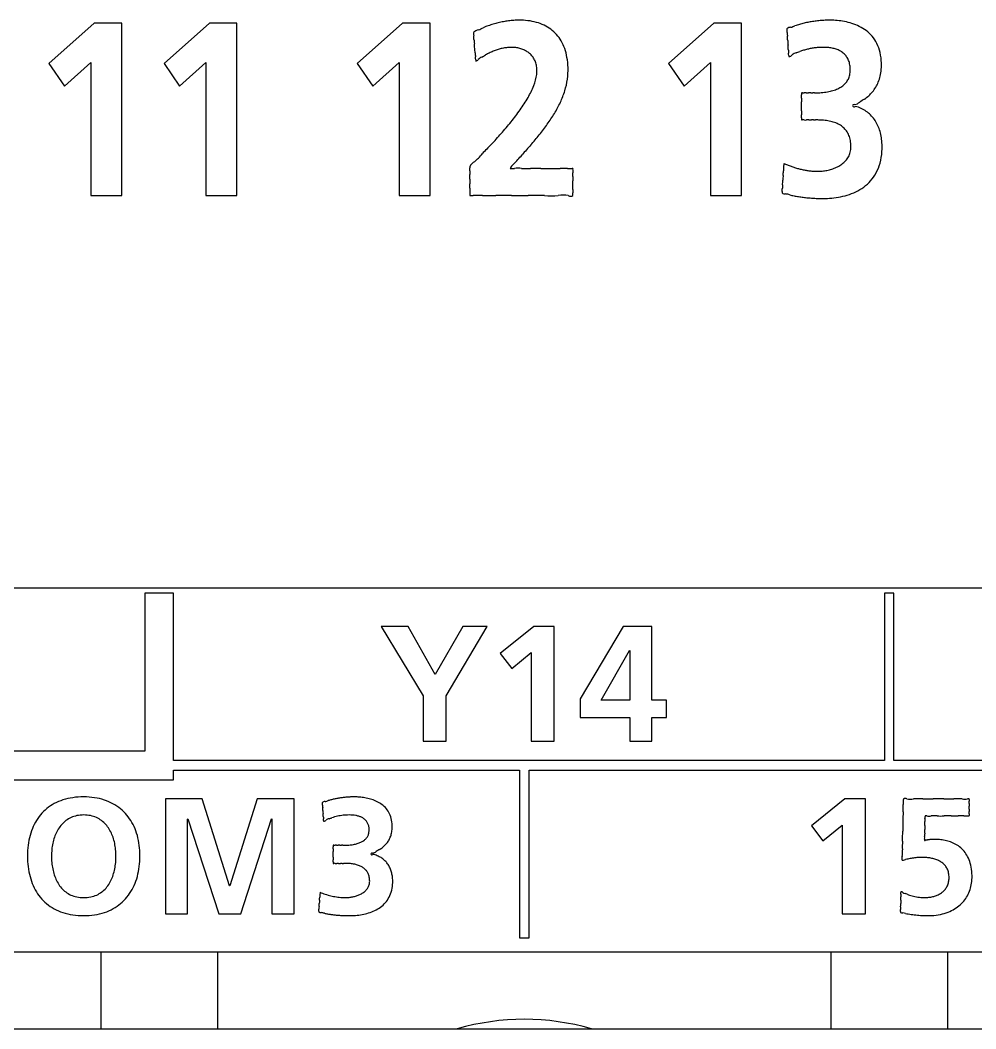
# Model space of a CAD drawing. Header units: millimetres. Extents: x -11 to 5160, y -11 to 2043.
# Drawn here: x 4013.045 to 4014.734, y 1239.033 to 1240.816 of the extents above; entities that cross this region are included whole.
import ezdxf

# ---------------------------------------------------------------- set-up
doc = ezdxf.new("R2010")
doc.units = ezdxf.units.MM

# ---------------------------------------------------------------- blocks, each defined once
blk = doc.blocks.new('FX5U-32MT ES PLC')
at = {"color": 7, "linetype": 'Continuous'}
for p, q in [((114.41009, -19.80041), (113.93673, -20.22312)), ((114.69776, -19.80041), (114.41009, -19.80041)), ((114.69776, -21.60013), (114.69776, -19.80041)), ((115.61243, -19.80041), (115.13924, -20.22312)), ((115.90009, -19.80041), (115.61243, -19.80041)), ((115.90009, -21.60013), (115.90009, -19.80041)), ((117.62988, -19.80041), (117.15669, -20.22312)), ((117.91771, -19.80041), (117.62988, -19.80041)), ((117.91771, -21.60013), (117.91771, -19.80041)), ((120.87998, -19.80041), (120.40662, -20.22312)), ((121.16765, -19.80041), (120.87998, -19.80041)), ((121.16765, -21.60013), (121.16765, -19.80041)), ((114.09917, -20.45774), (114.37288, -20.21038)), ((114.37288, -20.21038), (114.37288, -21.60013)), ((115.30168, -20.45774), (115.57539, -20.21038)), ((115.57539, -20.21038), (115.57539, -21.60013)), ((117.31913, -20.45774), (117.59284, -20.21038)), ((117.59284, -20.21038), (117.59284, -21.60013)), ((120.56889, -20.45774), (120.84277, -20.21038)), ((120.84277, -20.21038), (120.84277, -21.60013)), ((113.93673, -20.22312), (114.09917, -20.45774)), ((115.13924, -20.22312), (115.30168, -20.45774)), ((117.15669, -20.22312), (117.31913, -20.45774)), ((120.40662, -20.22312), (120.56889, -20.45774)), ((121.796025, -20.52733), (121.795, -20.530368)), ((121.795, -20.808162), (121.79609, -20.8112)), ((121.60965, -21.26458), (121.607355, -21.302458)), ((118.3313, -21.563411), (118.3313, -21.590171)), ((114.37288, -21.60013), (114.69776, -21.60013)), ((115.57539, -21.60013), (115.90009, -21.60013)), ((117.59284, -21.60013), (117.91771, -21.60013)), ((118.3313, -21.590171), (118.3313, -21.60013)), ((118.3313, -21.60013), (118.366829, -21.60013)), ((120.84277, -21.60013), (121.16765, -21.60013)), ((142.05, -25.7), (102.55, -25.7)), ((115.23872, -25.74969), (114.939, -25.74969)), ((114.939, -25.74969), (114.939, -27.39954)), ((115.23872, -27.49945), (115.23872, -25.74969)), ((122.75937, -25.74969), (122.65946, -25.74969)), ((122.65946, -25.74969), (122.65946, -27.49945)), ((122.75937, -27.49945), (122.75937, -25.74969)), ((117.68664, -26.09902), (117.40483, -26.09902)), ((117.40483, -26.09902), (117.8427, -26.82352)), ((117.96982, -26.602), (117.68664, -26.09902)), ((118.25852, -26.09902), (117.96982, -26.602)), ((118.08317, -26.82352), (118.51242, -26.09902)), ((118.51242, -26.09902), (118.25852, -26.09902)), ((118.99887, -26.09902), (118.64851, -26.38048)), ((119.21178, -26.09902), (118.99887, -26.09902)), ((119.21178, -27.29757), (119.21178, -26.09902)), ((119.93284, -26.09902), (119.48463, -26.85453)), ((120.23187, -26.09902), (119.93284, -26.09902)), ((120.23187, -26.87003), (120.23187, -26.09902)), ((118.64851, -26.38048), (118.76874, -26.53689)), ((118.76874, -26.53689), (118.97131, -26.37187)), ((118.97131, -26.37187), (118.97131, -27.29757)), ((119.70133, -26.87003), (119.99829, -26.34982)), ((119.99829, -26.34982), (120.00174, -26.34982)), ((120.00174, -26.34982), (120.00174, -26.87003)), ((117.8427, -26.82352), (117.8427, -27.29757)), ((118.08317, -27.29757), (118.08317, -26.82352)), ((119.48463, -26.85453), (119.48463, -27.04849)), ((120.00174, -26.87003), (119.70133, -26.87003)), ((120.38449, -26.87003), (120.23187, -26.87003)), ((120.38449, -27.04849), (120.38449, -26.87003)), ((119.48463, -27.04849), (120.00174, -27.04849)), ((120.00174, -27.04849), (120.00174, -27.29757)), ((120.23187, -27.29757), (120.23187, -27.04849)), ((120.23187, -27.04849), (120.38449, -27.04849)), ((117.8427, -27.29757), (118.08317, -27.29757)), ((118.97131, -27.29757), (119.21178, -27.29757)), ((120.00174, -27.29757), (120.23187, -27.29757)), ((114.939, -27.39954), (107.61886, -27.39954)), ((122.65946, -27.49945), (115.23872, -27.49945)), ((130.17941, -27.49945), (122.75937, -27.49945)), ((115.23872, -27.69927), (115.23872, -27.59936)), ((115.23872, -27.59936), (118.84918, -27.59936)), ((118.84918, -27.59936), (118.84918, -29.34947)), ((118.94909, -29.34947), (118.94909, -27.59936)), ((118.94909, -27.59936), (126.46904, -27.59936)), ((111.42914, -27.69927), (115.23872, -27.69927)), ((115.53724, -27.89908), (115.15277, -27.89908)), ((115.15277, -27.89908), (115.15277, -29.09763)), ((115.82249, -28.80755), (115.53724, -27.89908)), ((116.11085, -27.89908), (115.82594, -28.80755)), ((116.49567, -27.89908), (116.11085, -27.89908)), ((116.49567, -29.09763), (116.49567, -27.89908)), ((122.2476, -27.89908), (121.89723, -28.18055)), ((122.4605, -27.89908), (122.2476, -27.89908)), ((122.4605, -29.09763), (122.4605, -27.89908)), ((115.3829, -28.11199), (115.38634, -28.10854)), ((115.3829, -29.09763), (115.3829, -28.11199)), ((115.38634, -28.10854), (115.70915, -29.09763)), ((115.93928, -29.09763), (116.26209, -28.10854)), ((116.26209, -28.10854), (116.26553, -28.10854)), ((116.26553, -28.10854), (116.26553, -29.09763)), ((123.529989, -28.07754), (123.54536, -28.07754)), ((123.54536, -28.07754), (123.54536, -28.071602)), ((121.89723, -28.18055), (122.01746, -28.33695)), ((122.01746, -28.33695), (122.22004, -28.17193)), ((122.22004, -28.17193), (122.22004, -29.09763)), ((116.905359, -28.38346), (116.9046, -28.38548)), ((116.9046, -28.57023), (116.905407, -28.57225)), ((115.82594, -28.80755), (115.82249, -28.80755)), ((116.76714, -28.87439), (116.76544, -28.8996)), ((115.15277, -29.09763), (115.3829, -29.09763)), ((115.70915, -29.09763), (115.93928, -29.09763)), ((116.26553, -29.09763), (116.49567, -29.09763)), ((122.22004, -29.09763), (122.4605, -29.09763)), ((118.84918, -29.34947), (118.94909, -29.34947)), ((147.9, -29.5), (37.65, -29.5)), ((114.48, -29.49999), (114.48, -30.29998)), ((115.69999, -30.29998), (115.69999, -29.49999)), ((122.1, -29.49999), (122.1, -30.29998)), ((123.31999, -30.29998), (123.31999, -29.49999)), ((38.05, -30.3), (147.5, -30.3))]:
    blk.add_line(p, q, dxfattribs=at)
for centre, radius, start, end in [((118.848596, -20.719768), 0.949651, 103.419915, 106.735133), ((118.86136, -20.768377), 0.999895, 100.344877, 103.484861), ((118.853885, -20.728704), 0.959525, 97.07142, 100.331229), ((118.851459, -20.70884), 0.939513, 93.759948, 97.073685), ((118.848682, -20.663326), 0.893915, 90.309542, 93.773632), ((118.849637, -20.522955), 0.753554, 83.335447, 90.439881), ((118.867865, -20.36711), 0.596646, 74.60752, 83.33711), ((118.896227, -20.263857), 0.489569, 64.593005, 74.600292), ((122.060406, -20.809781), 1.037278, 100.521144, 103.3327), ((122.091878, -20.968807), 1.199379, 98.137596, 100.612167), ((122.089313, -20.953658), 1.184019, 95.569061, 98.11845), ((122.094608, -21.009475), 1.240086, 93.088134, 95.562292), ((122.092158, -20.945274), 1.175847, 90.486465, 93.137478), ((122.091154, -20.663789), 0.894365, 86.348316, 90.57524), ((122.097893, -20.531357), 0.761774, 80.543985, 86.219716), ((122.109729, -20.467496), 0.696838, 74.060484, 80.641318), ((122.142226, -20.354925), 0.57967, 65.940208, 74.093383), ((118.40122, -19.911459), 0.032398, 151.107215, 171.131579), ((118.432356, -19.950286), 0.080676, 97.724576, 137.521503), ((118.247269, -19.4209), 0.482036, 291.190694, 297.733551), ((118.699964, -20.3567), 0.558012, 108.503365, 114.158562), ((118.948833, -21.034328), 1.279762, 106.977542, 109.441429), ((118.92416, -20.204047), 0.423559, 53.430256, 64.534828), ((118.938575, -20.183436), 0.398418, 41.65461, 53.329172), ((121.682035, -19.863097), 0.040133, 175.284986, 192.091538), ((121.676739, -19.888674), 0.045144, 84.890713, 140.234391), ((121.377937, -19.902375), 0.266649, 0.728125, 6.648399), ((122.866733, -19.839624), 1.22361, 182.780748, 184.595776), ((121.621945, -19.609516), 0.241466, 284.097513, 295.519988), ((121.880289, -20.244802), 0.444992, 103.974743, 110.290528), ((122.231537, -21.485767), 1.73454, 103.683927, 105.334687), ((122.184248, -20.261436), 0.477172, 55.911258, 65.970992), ((122.224528, -20.201489), 0.404949, 43.80182, 55.877328), ((118.449585, -19.912301), 0.080587, 175.846214, 193.897951), ((117.990187, -19.983098), 0.384626, 2.058314, 7.685852), ((120.022888, -19.851658), 1.652515, 184.08176, 185.662405), ((118.926424, -20.19312), 0.413934, 30.028282, 41.538385), ((118.875146, -20.221996), 0.47278, 19.27005, 29.948135), ((116.893561, -20.266826), 4.76488, 3.415362, 3.961162), ((132.004066, -19.339288), 10.374076, 183.557284, 183.81924), ((122.243704, -20.181765), 0.377458, 30.135568, 43.655707), ((122.220411, -20.193634), 0.403564, 16.16492, 29.932619), ((108.06877, -20.917964), 10.34916, 4.73711, 5.007056), ((113.316809, -20.518818), 5.086209, 4.605784, 5.138381), ((119.423835, -20.042631), 1.039453, 183.737999, 186.006166), ((118.791117, -20.653417), 0.599166, 115.37895, 119.642966), ((118.870611, -20.808762), 0.773607, 112.462068, 115.767073), ((118.806875, -20.657584), 0.609549, 108.1679, 112.355001), ((118.790258, -20.605894), 0.555254, 103.618342, 108.201741), ((118.775355, -20.54465), 0.492223, 98.45029, 103.610919), ((118.769181, -20.503788), 0.450898, 92.795636, 98.437296), ((118.766235, -20.426716), 0.373775, 86.201216, 92.920839), ((118.768805, -20.375737), 0.322739, 78.414781, 86.05684), ((118.773192, -20.355567), 0.302098, 70.375129, 78.461584), ((118.783377, -20.327151), 0.271912, 61.510019, 70.385567), ((118.79683, -20.302386), 0.243729, 51.705406, 61.512665), ((118.809908, -20.285645), 0.222486, 40.929724, 51.677066), ((118.767905, -20.258954), 0.58621, 9.850241, 19.220792), ((116.41221, -20.390612), 5.25319, 3.44351, 3.933014), ((123.010419, -20.006678), 1.356229, 182.891044, 184.48548), ((121.370324, -20.144342), 0.289748, 1.11573, 6.260794), ((121.769432, -20.235555), 0.128067, 104.760969, 123.684159), ((121.166635, -18.584534), 1.630144, 290.472956, 291.943098), ((121.964388, -20.605743), 0.542965, 105.931928, 110.324555), ((122.054619, -20.897092), 0.847917, 103.587603, 106.390868), ((122.022136, -20.769749), 0.71651, 100.141984, 103.45505), ((122.025956, -20.788338), 0.735481, 96.950088, 100.179966), ((122.025194, -20.784494), 0.731573, 93.670778, 96.92726), ((122.023954, -20.757301), 0.704357, 90.311986, 93.711731), ((122.02424, -20.596885), 0.543946, 85.487921, 90.434051), ((122.034157, -20.46676), 0.413444, 79.034622, 85.439415), ((122.05055, -20.38382), 0.3289, 71.337248, 79.089942), ((122.072967, -20.317654), 0.25904, 61.873961, 71.351679), ((122.094751, -20.276706), 0.212658, 50.606216, 61.849215), ((122.108877, -20.258928), 0.189955, 37.906938, 50.495837), ((122.11774, -20.221468), 0.509928, 3.529589, 15.957043), ((118.164638, -20.185848), 0.228067, 1.05563, 8.688535), ((118.43001, -20.185951), 0.037591, 173.423914, 196.320251), ((118.38744, -20.15893), 0.038141, 279.803017, 327.95152), ((118.526819, -20.303111), 0.163773, 115.408766, 130.817808), ((117.08962, -17.790507), 2.731331, 300.030607, 300.961199), ((118.816875, -20.279283), 0.213054, 29.426439, 40.86431), ((118.810899, -20.282223), 0.219704, 17.725043, 29.328728), ((118.786175, -20.289767), 0.245552, 6.459461, 17.645338), ((118.615039, -20.28627), 0.741495, 1.71018, 9.909083), ((121.698896, -20.141049), 0.03895, 176.542691, 190.833833), ((121.662075, -20.104683), 0.04371, 268.11881, 326.215778), ((122.106809, -20.259797), 0.192122, 24.765943, 37.73235), ((122.078224, -20.272317), 0.223322, 12.450971, 24.610373), ((122.030242, -20.231018), 0.597863, 355.039835, 3.926821), ((118.720359, -20.295828), 0.311634, 352.749411, 6.205425), ((118.6277, -20.290118), 0.728967, 352.502614, 2.042226), ((122.012989, -20.28645), 0.290071, 1.805386, 12.398748), ((122.042156, -20.288883), 0.261016, 351.193386, 2.540915), ((122.119784, -20.239954), 0.507885, 347.152705, 355.17077), ((118.539472, -20.269287), 0.494437, 338.264048, 352.343866), ((118.614403, -20.282711), 0.743138, 342.429202, 352.070201), ((122.100662, -20.291143), 0.204639, 310.943234, 323.66527), ((122.112273, -20.300407), 0.189797, 323.841307, 337.373476), ((122.10287, -20.297036), 0.199773, 337.51862, 350.838429), ((122.236641, -20.27095), 0.386722, 329.148054, 338.154156), ((122.204779, -20.258736), 0.420841, 338.224862, 347.07274), ((118.142833, -20.117543), 0.91909, 330.014589, 338.633885), ((118.40102, -20.216447), 0.966571, 334.914105, 342.50293), ((121.86931, -20.539848), 0.074912, 172.729554, 187.270446), ((121.800519, -20.536366), 0.010092, 63.560697, 116.439303), ((121.81317, -20.47399), 0.05396, 261.304315, 278.695685), ((121.831973, -20.763429), 0.236339, 87.418541, 92.581459), ((121.854571, -19.577804), 0.949601, 269.278751, 270.721249), ((121.878609, -24.112639), 3.58533, 89.806885, 90.193115), ((121.90173, -8.947407), 11.579928, 269.945389, 270.054611), ((121.92158, -35.412827), 14.8855, 89.96608, 90.03392), ((121.935802, -16.329603), 4.19773, 269.926163, 270.073837), ((121.940816, -19.450325), 1.077005, 270.021017, 271.398686), ((121.949487, -19.811971), 0.715255, 271.411432, 276.79417), ((121.968, -19.961194), 0.56489, 276.720196, 282.980528), ((121.999653, -20.097626), 0.424835, 282.953795, 290.572147), ((122.036476, -20.195176), 0.320567, 290.536936, 299.788285), ((122.072678, -20.258416), 0.247697, 299.787998, 310.871892), ((122.200294, -20.235586), 0.437118, 312.46513, 319.961975), ((122.247257, -20.277143), 0.374433, 320.207736, 329.128631), ((117.578285, -19.797092), 1.568236, 324.644697, 330.182303), ((118.126786, -20.087971), 1.269408, 328.956753, 334.910107), ((123.533703, -20.602541), 1.738827, 179.316581, 180.683419), ((112.189932, -20.646273), 9.605095, 359.862849, 0.137151), ((121.401634, -20.565565), 0.393701, 357.636457, 2.363543), ((122.325775, -20.538417), 0.115013, 282.243102, 311.611322), ((124.147785, -23.339056), 3.227467, 121.720616, 122.742726), ((122.24457, -20.29028), 0.366903, 304.210279, 313.131074), ((116.910855, -19.329871), 2.382939, 320.945219, 324.768499), ((117.752352, -19.864264), 1.705578, 324.453766, 329.00456), ((123.36202, -20.735989), 1.567157, 179.241714, 180.758286), ((113.710668, -20.692257), 8.084364, 359.83705, 0.16295), ((122.345732, -20.673149), 0.02277, 78.773208, 148.9236), ((122.344563, -20.650491), 0.024309, 221.04848, 297.353655), ((122.357781, -20.769337), 0.097277, 52.754125, 91.206699), ((121.823081, -21.839799), 1.292286, 59.95813, 62.65663), ((122.325707, -20.943078), 0.264761, 44.077672, 56.964913), ((115.638859, -18.29221), 4.024494, 318.612924, 320.883267), ((121.862171, -20.798682), 0.067837, 171.966494, 188.033506), ((121.439265, -20.772965), 0.356105, 357.386757, 2.613243), ((121.800865, -20.80167), 0.010659, 243.387815, 296.612185), ((121.814308, -20.867456), 0.05692, 81.239678, 98.760322), ((121.834289, -20.562191), 0.249265, 267.399092, 272.600908), ((121.858302, -21.812674), 1.001554, 89.273332, 90.726668), ((121.883846, -17.02811), 3.783112, 269.805518, 270.194482), ((121.908415, -33.097176), 12.285982, 89.945304, 90.054696), ((121.929508, -4.581464), 16.229739, 269.966941, 270.033059), ((121.944621, -25.456056), 4.644859, 89.929092, 90.070908), ((121.95008, -21.929509), 1.118309, 88.710982, 89.985194), ((121.959581, -21.511759), 0.700451, 83.438087, 88.719253), ((121.980247, -21.338698), 0.526163, 76.960803, 83.520097), ((122.012624, -21.199763), 0.383505, 68.611582, 76.990072), ((122.047025, -21.112124), 0.289356, 58.21128, 68.625532), ((122.258371, -21.014991), 0.363192, 35.436634, 44.838232), ((122.247774, -21.020473), 0.375008, 25.87558, 35.180295), ((116.321335, -18.923797), 3.094973, 316.210482, 319.032067), ((117.100326, -19.396927), 2.507788, 321.276414, 324.426688), ((122.075627, -21.065453), 0.234619, 45.825581, 58.144524), ((122.087786, -21.051916), 0.216438, 32.299442, 45.636803), ((122.075589, -21.058844), 0.23045, 18.953119, 32.135143), ((122.186132, -21.050829), 0.443718, 17.78888, 25.928614), ((122.119246, -21.072258), 0.513953, 10.460971, 17.785617), ((116.758622, -19.134067), 2.938824, 318.74357, 321.445656), ((122.0063, -21.080903), 0.303153, 7.573983, 18.642847), ((121.995579, -21.087021), 0.31462, 356.693393, 8.42117), ((122.028741, -21.088946), 0.605984, 3.969342, 10.458843), ((121.941598, -21.095438), 0.693367, 356.3055, 4.006078), ((118.072164, -20.866151), 0.489963, 308.994137, 322.42765), ((120.470804, -22.992967), 2.717186, 134.818621, 137.718407), ((155.685987, -53.854186), 49.222823, 138.241271, 138.400992), ((122.105933, -21.096382), 0.203733, 327.231753, 341.887171), ((122.086324, -21.092007), 0.223739, 342.383529, 356.627753), ((122.027744, -21.105055), 0.606794, 344.960294, 356.687574), ((118.419945, -21.333706), 0.09531, 114.467879, 158.445472), ((117.806096, -20.283166), 1.39307, 314.725591, 320.220489), ((122.078792, -20.199796), 1.163554, 246.221798, 248.19675), ((122.049064, -21.046073), 0.280054, 303.775707, 314.371021), ((122.083671, -21.081623), 0.230441, 314.401393, 327.141953), ((122.152183, -21.137097), 0.478305, 331.675847, 344.799009), ((118.420244, -21.305371), 0.089194, 175.704331, 184.295669), ((120.898113, -21.361654), 2.566893, 179.547081, 180.452919), ((117.768384, -21.326708), 0.563107, 358.508641, 1.491359), ((118.828767, -21.339569), 0.078965, 122.433935, 162.824223), ((118.774911, -21.230402), 0.08852, 255.885379, 284.114621), ((118.833694, -21.799715), 0.484894, 85.600429, 94.399571), ((118.918573, -19.200143), 2.116645, 268.709194, 271.290806), ((119.019294, -29.917613), 8.601527, 89.646691, 90.353309), ((119.125608, 20.779088), 42.095372, 269.92749, 270.07251), ((119.227261, 26.798386), 48.114661, 269.942388, 270.057612), ((119.314004, -29.396689), 8.08053, 89.72799, 90.27201), ((119.375583, -19.774654), 1.54177, 269.137145, 270.862855), ((119.40115, -21.332247), 0.016168, 65.361451, 98.352875), ((119.515171, -21.348088), 0.108312, 172.085948, 187.914052), ((118.926598, -21.382815), 0.4817, 357.642543, 2.357457), ((119.390285, -21.325363), 0.019261, 336.071663, 23.928337), ((55.268002, -17.346633), 66.457165, 356.51177, 356.552899), ((357.407839, -35.611164), 236.234221, 176.527469, 176.537199), ((122.062969, -20.240674), 1.119724, 248.171568, 250.231242), ((122.030805, -20.329828), 1.024945, 250.237645, 252.49493), ((122.01014, -20.395436), 0.95616, 252.493371, 254.920535), ((121.993655, -20.456615), 0.892799, 254.920609, 257.528896), ((121.982921, -20.504917), 0.843319, 257.532274, 260.305053), ((121.973991, -20.557938), 0.789551, 260.29586, 263.273269), ((121.973356, -20.558506), 0.788912, 263.314251, 266.314839), ((121.966335, -20.693238), 0.654011, 266.170039, 269.822613), ((121.96572, -20.872851), 0.474396, 269.829732, 275.378257), ((121.965777, -20.891157), 0.456168, 275.586572, 281.858077), ((121.963386, -20.874184), 0.473272, 281.719201, 288.02826), ((121.980642, -20.926375), 0.418302, 287.993066, 295.239307), ((122.010605, -20.989065), 0.348821, 295.178271, 303.820787), ((122.188528, -21.155141), 0.437753, 318.29826, 331.497788), ((158.975609, -21.453663), 40.644316, 179.965401, 180.034599), ((107.809382, -21.405532), 10.521944, 359.87156, 0.12844), ((-31.823332, -21.501369), 150.154634, 359.991162, 0.008838), ((121.432516, -21.425144), 2.024751, 179.362875, 180.637125), ((101.944598, -21.470673), 17.463308, 359.92449, 0.07551), ((116.966612, -21.183907), 4.639479, 356.234412, 356.830257), ((139.531004, -22.501801), 17.963393, 176.451931, 176.612738), ((122.174688, -21.141185), 0.457371, 306.010109, 318.146219), ((651.59692, -21.543971), 533.26562, 179.997911, 180.002089), ((120.194284, -21.55373), 0.786586, 178.731464, 181.268536), ((115.660134, -21.515002), 3.747817, 359.674149, 0.325851), ((119.248484, -21.582457), 0.159807, 355.940668, 4.059332), ((121.627649, -21.567366), 0.036811, 166.781896, 186.282773), ((121.619782, -21.542106), 0.041022, 225.557476, 280.807771), ((121.348974, -21.52957), 0.244609, 353.101798, 359.962871), ((122.719451, -21.577313), 1.126873, 175.484859, 177.579809), ((121.595726, -21.799324), 0.219235, 69.956934, 81.673592), ((122.085312, -20.983358), 0.639401, 286.977656, 295.574717), ((122.133312, -21.083381), 0.528456, 295.561851, 305.954299), ((118.414558, -866.001584), 844.401455, 89.996761, 90.003239), ((118.531638, 222.45481), 244.05495, 269.983719, 270.016281), ((118.683615, -90.32039), 68.720309, 89.93111, 90.06889), ((118.853798, -2.998873), 18.601463, 269.730308, 270.269692), ((119.025498, -26.415034), 4.815639, 88.998824, 91.001176), ((119.182026, -20.427201), 1.17516, 266.468594, 273.531406), ((119.306692, -21.853455), 0.258664, 78.33898, 101.66102), ((119.382807, -21.565073), 0.042391, 235.790574, 304.209426), ((119.380301, -21.591652), 0.02767, 342.157306, 355.611013), ((121.788148, -21.150896), 0.457752, 255.154262, 260.973641), ((122.239716, -18.751693), 2.898925, 259.59854, 260.542642), ((121.980373, -20.257375), 1.37112, 260.894227, 262.926232), ((122.026659, -19.908392), 1.723149, 262.827897, 264.458445), ((122.019856, -19.973764), 1.657426, 264.4743, 266.168182), ((122.02179, -19.944645), 1.686609, 266.16873, 267.81661), ((122.014061, -20.18005), 1.451081, 267.76744, 269.645528), ((122.01292, -20.563002), 1.06813, 269.579678, 273.917643), ((122.023807, -20.739491), 0.891311, 273.994507, 280.031378), ((122.044635, -20.851391), 0.777493, 279.956419, 287.004964), ((114.280278, -28.528087), 0.648457, 98.370267, 107.694347), ((114.294064, -28.599993), 0.721611, 89.492932, 98.622123), ((114.30613, -28.578185), 0.699798, 81.164724, 90.465029), ((114.318445, -28.515015), 0.63549, 71.935151, 81.387091), ((117.255619, -29.400526), 1.537558, 102.45983, 103.830447), ((117.097927, -28.711586), 0.830838, 99.503417, 102.091876), ((117.124494, -28.860306), 0.981905, 97.367161, 99.599508), ((117.122144, -28.84485), 0.966275, 95.036815, 97.346513), ((117.126314, -28.893176), 1.014781, 92.794713, 95.031818), ((117.124471, -28.839965), 0.961544, 90.440063, 92.839588), ((117.12372, -28.609575), 0.731155, 86.696738, 90.519887), ((117.128758, -28.500639), 0.622112, 81.448631, 86.581893), ((117.138199, -28.444044), 0.564742, 75.562607, 81.542002), ((117.164388, -28.343642), 0.460981, 68.102727, 75.603602), ((122.885128, -27.910055), 0.028648, 157.47433, 180.402189), ((122.876191, -27.930926), 0.036349, 61.175233, 118.824767), ((122.929005, -27.691761), 0.210301, 260.339817, 279.660183), ((123.011942, -28.834473), 0.936606, 87.083984, 92.916016), ((123.114187, -24.356019), 3.543482, 269.117146, 270.882854), ((123.224929, -34.713741), 6.814892, 89.527975, 90.472025), ((123.333353, -24.847188), 3.05234, 269.018575, 270.981425), ((123.428647, -28.663715), 0.765843, 86.780335, 93.219665), ((123.499998, -27.742974), 0.158657, 259.711033, 280.288967), ((123.536732, -27.914488), 0.017547, 60.545732, 118.5836), ((123.527474, -27.902979), 0.018279, 348.099272, 11.900728), ((114.222303, -28.377718), 0.486535, 129.280403, 140.20509), ((114.227493, -28.385251), 0.495653, 118.291217, 129.193524), ((114.248684, -28.42571), 0.541322, 107.802048, 118.236611), ((114.346279, -28.426509), 0.542718, 61.433053, 71.831426), ((114.364077, -28.392888), 0.504679, 50.63598, 61.382419), ((114.367084, -28.38819), 0.49914, 39.850026, 50.560794), ((116.819486, -27.940677), 0.028293, 176.164906, 192.041063), ((116.815404, -27.959648), 0.031912, 81.874094, 139.173852), ((116.605109, -27.96917), 0.188068, 1.307045, 6.898924), ((117.654777, -27.916016), 0.863033, 183.245793, 184.960176), ((113.445536, -28.246061), 3.359165, 3.845094, 4.360875), ((116.785953, -27.766492), 0.165095, 281.870769, 294.106305), ((116.958981, -28.229797), 0.329961, 102.410563, 108.664756), ((117.199948, -28.256051), 0.366448, 58.680915, 68.153951), ((117.23748, -28.194426), 0.294293, 46.88773, 58.686744), ((117.263509, -28.165878), 0.255665, 32.931762, 46.773665), ((119.273559, -27.92999), 3.582132, 358.31001, 359.543952), ((123.555967, -27.947488), 0.700477, 176.953112, 180.90085), ((123.663793, -27.915321), 0.118743, 175.85979, 184.14021), ((125.782661, -27.961822), 2.237345, 179.642066, 180.357934), ((155.539276, -28.01873), 31.993919, 179.975328, 180.024672), ((123.000992, -27.93587), 0.5445, 358.739766, 1.260234), ((114.891864, -27.990376), 8.653508, 359.903482, 0.096518), ((114.244477, -28.395384), 0.514879, 140.273964, 150.711029), ((114.283615, -28.351614), 0.282459, 114.161855, 126.633699), ((114.289142, -28.365835), 0.297698, 101.519404, 114.012169), ((114.299101, -28.417962), 0.350764, 89.77966, 101.413016), ((114.301756, -28.417543), 0.350346, 78.580281, 90.213565), ((114.311669, -28.365556), 0.297425, 65.973712, 78.469303), ((114.317026, -28.351744), 0.282631, 53.364047, 65.825528), ((114.345554, -28.405467), 0.526741, 29.538831, 39.792129), ((124.066523, -27.515182), 7.286946, 183.978758, 184.227211), ((113.134806, -28.330177), 3.675113, 3.869913, 4.336056), ((117.748192, -28.026836), 0.948267, 183.343377, 184.862592), ((116.60205, -28.130343), 0.202613, 1.652161, 6.553808), ((116.881341, -28.196454), 0.092156, 102.524592, 121.665537), ((116.555677, -27.187764), 0.968245, 288.403363, 290.211534), ((117.023991, -28.495015), 0.420483, 104.39665, 108.554234), ((117.097104, -28.757083), 0.692522, 102.341412, 104.864743), ((117.071408, -28.645963), 0.57848, 99.183047, 102.207512), ((117.075123, -28.666416), 0.599264, 96.294065, 99.221606), ((117.074658, -28.664197), 0.597007, 93.321606, 96.273072), ((117.073845, -28.643827), 0.576624, 90.283894, 93.358299), ((117.07406, -28.513805), 0.446606, 85.934083, 90.394053), ((117.081528, -28.405554), 0.338098, 80.108017, 85.895704), ((117.094321, -28.333756), 0.26517, 73.093419, 80.16605), ((117.11244, -28.274522), 0.203226, 64.319812, 73.124588), ((117.131446, -28.235044), 0.159412, 53.559737, 64.327183), ((117.14654, -28.214306), 0.133763, 40.917366, 53.484853), ((117.263125, -28.164889), 0.255451, 17.961838, 32.698817), ((117.211966, -28.179828), 0.308727, 3.96768, 17.671223), ((143.938461, -28.47851), 21.088979, 178.796676, 179.057286), ((124.485546, -28.149259), 1.403419, 178.19007, 179.495761), ((122.788747, -28.088456), 0.294541, 356.79313, 0.892701), ((123.100537, -28.081951), 0.017391, 165.308471, 186.327843), ((123.093473, -28.094341), 0.019429, 59.851992, 120.148008), ((123.125424, -27.955199), 0.124337, 259.718255, 280.281745), ((123.178617, -28.646191), 0.569495, 86.879522, 93.120478), ((123.2458, -25.738003), 2.339816, 269.113964, 270.886036), ((123.319719, -37.12723), 9.049769, 89.761083, 90.238917), ((123.393119, 5.381404), 33.458963, 269.938928, 270.061072), ((123.458748, -146.964256), 118.88672, 89.985559, 90.014441), ((123.509351, 383.395186), 411.472727, 269.997126, 270.002874), ((9.864249, -28.044082), 113.681112, 359.994166, 0.005834), ((517.001362, -28.06363), 393.456002, 179.998839, 180.001161), ((114.300858, -28.426506), 0.579279, 150.754458, 160.35336), ((114.383675, -28.428495), 0.409596, 148.53542, 157.279715), ((114.327224, -28.393923), 0.343399, 138.355432, 148.539046), ((114.294175, -28.364851), 0.299384, 126.743808, 138.310246), ((114.306339, -28.365156), 0.29977, 41.701973, 53.254632), ((114.273225, -28.394304), 0.343885, 31.485837, 41.657528), ((114.216868, -28.428853), 0.409988, 22.751589, 31.489697), ((114.294277, -28.434085), 0.585461, 19.988251, 29.501457), ((116.831815, -28.125783), 0.027267, 177.304607, 190.901362), ((116.807811, -28.1003), 0.030765, 264.831916, 324.838363), ((117.151843, -28.209196), 0.126409, 27.20488, 40.741402), ((117.14035, -28.214538), 0.139074, 13.834828, 26.997505), ((117.105348, -28.222846), 0.175047, 2.018898, 13.735626), ((117.123308, -28.224382), 0.157168, 350.239173, 2.809329), ((117.212424, -28.191348), 0.308263, 345.790017, 354.630482), ((117.162601, -28.185749), 0.358392, 354.484772, 4.366061), ((141.446939, -28.532119), 18.598917, 178.76588, 179.088082), ((121.545883, -28.206813), 1.534708, 358.085114, 359.600717), ((127.863146, -28.293229), 4.783192, 178.592899, 179.092932), ((118.35839, -28.060939), 4.724401, 358.607199, 359.078632), ((114.393458, -28.459458), 0.677567, 160.361846, 168.99663), ((114.457685, -28.459717), 0.489922, 157.254602, 164.764954), ((114.14319, -28.459984), 0.489973, 15.265761, 22.776726), ((114.212673, -28.463661), 0.67226, 11.30561, 19.979717), ((117.141895, -28.216247), 0.143007, 307.97111, 320.739916), ((117.156442, -28.228607), 0.123922, 320.908679, 335.113192), ((117.156586, -28.229137), 0.123569, 335.307723, 349.795957), ((117.270052, -28.207226), 0.248386, 326.413425, 335.975254), ((117.258481, -28.202506), 0.260877, 336.063222, 345.682701), ((119.076468, -28.217008), 3.773958, 358.143981, 359.70998), ((123.091221, -28.326522), 0.014423, 151.987982, 205.697849), ((122.994262, -28.304925), 0.085521, 350.018611, 7.667221), ((123.462469, -28.283542), 0.383581, 176.196104, 181.489727), ((123.19583, -28.869107), 0.54801, 98.370432, 99.539976), ((123.201089, -28.900886), 0.580216, 97.259762, 98.427404), ((123.191138, -28.824258), 0.502945, 95.816874, 97.23832), ((123.189361, -28.80669), 0.485288, 94.265894, 95.818375), ((123.188079, -28.789637), 0.468187, 92.570541, 94.264716), ((123.188339, -28.79799), 0.476543, 90.805476, 92.556663), ((123.188675, -28.834986), 0.51354, 86.485892, 90.784994), ((123.190177, -28.824509), 0.502991, 79.96046, 86.583523), ((114.533542, -28.486405), 0.820218, 169.016574, 176.599532), ((114.605261, -28.492475), 0.641326, 171.274782, 177.221206), ((114.537401, -28.481738), 0.572623, 164.735013, 171.306684), ((114.06408, -28.481884), 0.572058, 8.716785, 15.295608), ((113.997139, -28.492509), 0.639837, 2.78834, 8.748792), ((114.092049, -28.487486), 0.795214, 3.532671, 11.285113), ((116.94618, -28.391785), 0.042055, 171.377575, 188.622425), ((117.878588, -28.43348), 0.974085, 179.188646, 180.811354), ((116.68422, -28.408888), 0.220644, 357.194904, 2.805096), ((116.908685, -28.390068), 0.007398, 63.284668, 116.715332), ((116.918049, -28.344457), 0.039467, 261.199499, 278.800501), ((116.931966, -28.556098), 0.172817, 87.386954, 92.613046), ((116.948693, -27.689115), 0.694402, 269.269962, 270.730038), ((116.966484, -31.007713), 2.624268, 89.804716, 90.195284), ((116.983598, -19.804582), 8.578882, 269.945439, 270.054561), ((116.99829, -40.107599), 11.72414, 89.968124, 90.031876), ((117.008817, -24.962776), 3.420687, 269.932934, 270.067066), ((117.012525, -27.50179), 0.88167, 270.019209, 271.263512), ((117.018971, -27.798886), 0.584505, 271.273965, 276.141358), ((117.032987, -27.923846), 0.458762, 276.070545, 281.754395), ((117.057388, -28.040155), 0.339922, 281.721548, 288.707002), ((117.086608, -28.125773), 0.249455, 288.657259, 297.299059), ((117.116609, -28.183683), 0.184236, 297.268131, 307.939483), ((118.224832, -29.938428), 1.726254, 118.928125, 120.303227), ((117.25057, -28.199698), 0.267047, 301.429889, 310.156462), ((117.227281, -28.166424), 0.307517, 309.47484, 316.961637), ((117.267421, -28.205342), 0.251621, 317.200702, 326.387504), ((122.639567, -28.4619), 0.209483, 349.319838, 8.534124), ((123.76888, -28.402282), 0.92259, 176.081803, 181.772159), ((123.080534, -28.319587), 0.013389, 260.070745, 288.680861), ((123.131268, -28.557931), 0.23039, 99.15773, 101.63035), ((123.87613, -32.813932), 4.55106, 99.755172, 99.88811), ((123.201319, -28.76253), 0.440018, 72.197127, 79.982145), ((123.22011, -28.704528), 0.379049, 63.030385, 72.220913), ((123.241774, -28.66171), 0.331063, 52.295151, 63.011206), ((123.255998, -28.642596), 0.307241, 40.262558, 52.213704), ((114.645008, -28.495015), 0.932001, 176.477643, 183.495073), ((114.676723, -28.495731), 0.712862, 177.238268, 182.669715), ((114.66872, -28.497667), 0.704779, 182.542817, 188.07166), ((113.933923, -28.49763), 0.703046, 351.905231, 357.447855), ((113.926487, -28.495729), 0.710561, 357.321488, 2.77053), ((113.997275, -28.495007), 0.890272, 356.387671, 3.639968), ((117.79406, -28.52223), 0.889567, 179.111553, 180.888447), ((111.550408, -28.462564), 5.354214, 359.83637, 0.16363), ((116.702753, -28.546822), 0.202136, 356.937824, 3.062176), ((112.298283, -28.493146), 4.606343, 359.809803, 0.190197), ((117.311431, -28.48147), 0.016295, 76.008821, 147.550494), ((117.310925, -28.464228), 0.017789, 221.879344, 298.866558), ((117.300948, -28.383475), 0.083439, 279.953873, 309.307799), ((117.322719, -28.552808), 0.073072, 55.033164, 92.514879), ((116.882452, -29.52422), 1.138433, 62.727946, 64.943251), ((117.307343, -28.678472), 0.192259, 47.171792, 59.783697), ((117.270913, -28.722528), 0.249356, 38.361582, 47.914446), ((122.878342, -28.520414), 0.03836, 149.114795, 208.739167), ((122.818239, -28.351979), 0.191077, 281.95293, 289.147795), ((122.965344, -28.831816), 0.311011, 101.361884, 105.751824), ((123.114647, -29.497107), 0.992795, 100.876568, 102.245601), ((123.044325, -29.144721), 0.633476, 98.503354, 100.644514), ((123.056269, -29.219667), 0.709364, 96.650063, 98.562302), ((123.055527, -29.215151), 0.704793, 94.703781, 96.632707), ((123.057426, -29.237466), 0.727189, 92.831142, 94.708698), ((123.059019, -29.27221), 0.761969, 91.018632, 92.821751), ((123.057702, -29.118621), 0.608382, 88.033714, 91.151741), ((123.062014, -28.976346), 0.466044, 82.459706, 87.963426), ((123.071643, -28.906588), 0.395626, 76.16876, 82.516402), ((123.090327, -28.831474), 0.318222, 68.558393, 76.202041), ((123.114424, -28.770521), 0.25268, 59.311308, 68.592079), ((123.249071, -28.647415), 0.315643, 27.709842, 40.117473), ((123.207081, -28.668662), 0.362698, 15.648505, 27.596916), ((114.55392, -28.502782), 0.840612, 183.345119, 190.775578), ((114.567182, -28.512243), 0.6022, 188.055061, 194.409866), ((114.034364, -28.512092), 0.60157, 345.559842, 351.921901), ((114.072435, -28.501693), 0.814843, 348.925768, 356.52385), ((116.942657, -28.563925), 0.038576, 170.593191, 189.406809), ((116.908941, -28.565257), 0.007836, 243.188168, 296.811832), ((116.918892, -28.613506), 0.041752, 81.159196, 98.840804), ((116.933682, -28.389647), 0.182795, 267.374695, 272.625305), ((116.951457, -29.306694), 0.734504, 89.266551, 90.733449), ((116.970364, -25.795329), 2.776937, 269.803883, 270.196117), ((116.988551, -37.697563), 9.125317, 89.94549, 90.05451), ((117.004164, -15.74957), 12.822682, 269.969028, 270.030972), ((117.015351, -32.37599), 3.803742, 89.935907, 90.064093), ((117.019389, -29.491798), 0.919548, 88.842016, 89.986532), ((117.026444, -29.147003), 0.574681, 84.097891, 88.850536), ((117.042036, -29.001888), 0.428732, 78.24325, 84.176366), ((117.067004, -28.882932), 0.307184, 70.611914, 78.281559), ((117.094713, -28.804643), 0.224137, 60.896134, 70.649967), ((117.119952, -28.759166), 0.172126, 48.903862, 60.873705), ((117.135354, -28.74088), 0.148222, 35.177619, 48.744195), ((117.273034, -28.719385), 0.245745, 28.352644, 38.093854), ((117.243657, -28.735431), 0.279219, 19.628356, 28.387625), ((117.20978, -28.747428), 0.315157, 11.595888, 19.61366), ((122.851369, -28.512481), 0.027206, 255.825059, 283.69907), ((123.139225, -28.728718), 0.204073, 48.165718, 59.309159), ((123.157599, -28.7078), 0.176232, 35.298555, 48.080521), ((123.161962, -28.704093), 0.17053, 21.534931, 35.129093), ((123.141354, -28.711424), 0.192393, 8.305784, 21.313164), ((123.094505, -28.698838), 0.479242, 5.153261, 15.492129), ((114.410056, -28.529912), 0.694213, 190.795873, 199.2793), ((114.469185, -28.537746), 0.50094, 194.373965, 201.806846), ((114.383418, -28.572256), 0.40849, 201.781685, 210.614187), ((114.217134, -28.571909), 0.408868, 329.360599, 338.187077), ((114.131706, -28.537481), 0.500972, 338.161919, 345.595635), ((114.196284, -28.52568), 0.688693, 340.382063, 348.905096), ((117.135571, -28.740126), 0.147611, 20.969083, 34.986764), ((117.09954, -28.752557), 0.185708, 8.447226, 20.572307), ((117.096869, -28.756001), 0.18888, 356.323434, 9.361645), ((117.15973, -28.757612), 0.366232, 4.410839, 11.582827), ((117.110662, -28.761701), 0.41547, 355.892014, 4.452638), ((123.110844, -28.720409), 0.223261, 345.314258, 357.012675), ((123.098504, -28.717869), 0.235724, 356.552487, 8.351366), ((123.136647, -28.713589), 0.437586, 346.856301, 356.181079), ((123.04556, -28.708056), 0.528839, 356.240267, 5.671625), ((114.313637, -28.563599), 0.592078, 199.282876, 208.746848), ((114.252734, -28.596605), 0.522807, 208.785523, 219.142567), ((114.321755, -28.608753), 0.336835, 210.612813, 221.038624), ((114.288127, -28.637602), 0.29253, 221.101136, 232.984908), ((114.312395, -28.637311), 0.292901, 307.016693, 318.886558), ((114.278705, -28.60839), 0.3373, 318.948316, 329.362209), ((114.337188, -28.586541), 0.534734, 320.788314, 330.964589), ((114.28146, -28.555999), 0.598282, 330.99756, 340.378361), ((117.133113, -28.743649), 0.157918, 311.359026, 324.313229), ((117.155402, -28.759849), 0.130364, 324.381775, 339.97832), ((117.148983, -28.759042), 0.136679, 340.58178, 356.194882), ((117.158861, -28.767678), 0.366975, 343.336919, 356.283675), ((123.145344, -28.724567), 0.190065, 307.897465, 319.509212), ((123.154095, -28.732504), 0.178257, 319.622895, 332.228535), ((123.146946, -28.729254), 0.186097, 332.368848, 345.130517), ((123.18259, -28.723836), 0.390516, 336.61374, 346.787534), ((114.226733, -28.617031), 0.489748, 219.209371, 230.134245), ((114.278537, -28.649412), 0.277328, 233.09811, 245.898184), ((114.288558, -28.623832), 0.304772, 246.142202, 258.52948), ((114.296383, -28.592356), 0.337178, 258.29009, 270.691171), ((114.304486, -28.592873), 0.336662, 269.313044, 281.718646), ((114.312246, -28.624089), 0.304522, 281.482098, 293.871115), ((114.322113, -28.649296), 0.277481, 294.114176, 306.904334), ((114.36256, -28.606606), 0.502391, 310.020482, 320.732106), ((129.4998, -29.834003), 12.768386, 176.065748, 176.216384), ((69.631896, -25.762985), 47.237778, 356.121802, 356.16033), ((284.299203, -40.213662), 167.915365, 176.136509, 176.145623), ((117.101837, -28.034068), 0.904524, 248.282797, 250.136585), ((117.091943, -28.062387), 0.874527, 250.115831, 252.044439), ((117.07177, -28.124383), 0.809333, 252.049978, 254.145584), ((117.058925, -28.169667), 0.762262, 254.144497, 256.381979), ((117.048664, -28.21201), 0.718693, 256.382153, 258.769368), ((117.042097, -28.244889), 0.685165, 258.772533, 261.293096), ((117.036397, -28.28274), 0.646887, 261.28463, 263.97466), ((117.036487, -28.277842), 0.651768, 264.011996, 266.70578), ((117.031426, -28.387672), 0.54183, 266.572766, 269.84777), ((117.03101, -28.539996), 0.389505, 269.84933, 274.845821), ((117.031318, -28.558196), 0.371346, 275.035668, 280.71812), ((117.030397, -28.548661), 0.380888, 280.587592, 286.347186), ((117.044951, -28.597474), 0.329952, 286.307789, 293.012892), ((117.069993, -28.655587), 0.266674, 292.941713, 301.108297), ((117.10242, -28.708834), 0.204331, 301.037326, 311.3682), ((117.229366, -28.788328), 0.293553, 315.176922, 328.783991), ((117.222389, -28.78542), 0.301029, 328.998925, 343.104881), ((128.647745, -29.113915), 5.819403, 178.450133, 178.795459), ((119.947769, -28.870636), 2.883981, 358.293524, 358.952068), ((123.573233, -28.927289), 0.741975, 177.54742, 179.698172), ((122.674124, -28.88215), 0.15838, 355.150975, 2.094618), ((122.853415, -28.873294), 0.021239, 168.941966, 188.303626), ((122.834635, -28.89267), 0.02354, 40.109323, 95.033736), ((122.896421, -28.800243), 0.088803, 240.461035, 255.645261), ((122.684313, -29.423772), 0.570122, 68.003359, 70.5234), ((123.061302, -28.459038), 0.465736, 249.45479, 252.722264), ((123.136372, -28.234536), 0.702422, 252.314067, 254.593487), ((123.08908, -28.401828), 0.528579, 254.718047, 257.891198), ((123.084461, -28.424653), 0.505293, 257.860342, 261.328583), ((123.079736, -28.454434), 0.475141, 261.350384, 265.201314), ((123.078029, -28.476348), 0.45316, 265.184641, 269.404247), ((123.077859, -28.524878), 0.404631, 269.356871, 275.053782), ((123.081926, -28.572213), 0.357122, 275.072742, 281.664255), ((123.091375, -28.616714), 0.31163, 281.617161, 289.060938), ((123.107846, -28.664033), 0.261526, 289.035833, 297.718322), ((123.127558, -28.701473), 0.219214, 297.708828, 307.8582), ((123.208565, -28.735675), 0.361944, 314.885849, 325.844861), ((123.203333, -28.73261), 0.367994, 325.907341, 336.585737), ((114.228866, -28.61333), 0.493956, 230.21951, 241.219357), ((114.249524, -28.574279), 0.538129, 241.293381, 251.842655), ((114.345332, -28.57318), 0.539865, 288.52583, 299.032224), ((114.362719, -28.6058), 0.502907, 299.103777, 309.94755), ((116.581394, -29.048901), 0.173854, 352.927504, 359.354628), ((117.555202, -29.091071), 0.800976, 175.159848, 177.122284), ((113.467938, -28.785526), 3.297742, 355.861988, 356.420144), ((117.164745, -28.701109), 0.40253, 293.235749, 303.079082), ((117.204912, -28.762959), 0.328782, 303.096663, 315.045241), ((122.674114, -29.06062), 0.154156, 354.786667, 2.458925), ((123.531869, -29.056515), 0.703746, 177.449781, 179.795811), ((120.102135, -28.942829), 2.727929, 358.26963, 358.975962), ((123.175132, -28.689943), 0.418757, 293.566658, 303.917162), ((123.197653, -28.724106), 0.377841, 303.973729, 314.820106), ((114.277616, -28.486697), 0.630105, 251.897189, 261.548634), ((114.297799, -28.351902), 0.766403, 261.537182, 270.198158), ((114.301981, -28.369118), 0.749184, 269.882882, 278.636811), ((114.321384, -28.500255), 0.61662, 278.684266, 288.482752), ((116.779404, -29.076185), 0.026149, 167.00683, 185.275302), ((116.773557, -29.057475), 0.029215, 226.280179, 283.380525), ((116.763184, -29.235926), 0.151004, 70.962492, 83.484702), ((116.892519, -28.762977), 0.339776, 256.368077, 262.148694), ((117.306722, -26.282197), 2.854775, 260.714758, 261.422594), ((117.038422, -28.013372), 1.102971, 261.791555, 263.658378), ((117.076828, -27.690978), 1.427636, 263.5556, 265.011029), ((117.070683, -27.75647), 1.361858, 265.028966, 266.554095), ((117.072312, -27.729664), 1.388713, 266.553483, 268.034333), ((117.06651, -27.925488), 1.192806, 267.990232, 269.680581), ((117.065659, -28.240804), 0.87749, 269.62133, 273.528588), ((117.073901, -28.388184), 0.729884, 273.594887, 279.043253), ((117.090443, -28.486964), 0.629732, 278.969516, 285.3772), ((117.123475, -28.605807), 0.506384, 285.339214, 293.272453), ((122.850876, -29.079722), 0.023796, 167.637143, 189.608449), ((122.844247, -29.063513), 0.02628, 230.168378, 283.390969), ((122.838675, -29.218815), 0.130259, 72.088002, 84.864814), ((122.954083, -28.761473), 0.341805, 257.265221, 262.351991), ((123.920377, -22.741777), 6.438456, 260.958673, 261.237565), ((123.109433, -27.954242), 1.163315, 261.603145, 263.179267), ((123.14231, -27.700719), 1.418951, 263.076929, 264.381953), ((123.123308, -27.889558), 1.229159, 264.401703, 265.907315), ((123.116001, -27.994092), 1.124369, 265.898533, 267.526438), ((123.108395, -28.177905), 0.940399, 267.506089, 269.410969), ((123.107473, -28.375929), 0.742378, 269.324992, 275.385218), ((123.121504, -28.522351), 0.595285, 275.363409, 283.980973), ((123.146856, -28.6243), 0.490231, 283.984403, 293.528384), ((118.9, -32.7), 2.5, 73.739795, 106.26018)]:
    blk.add_arc(centre, radius, start, end, dxfattribs=at)
blk = doc.blocks.new('*U224')
blk.add_blockref('FX5U-32MT ES PLC', (16.848, 110))

msp = doc.modelspace()

# ---------------------------------------------------------------- block references
at = {"xscale": 0.1693510201669083, "yscale": 0.1693510201669083, "zscale": 0.1693510201669083}
msp.add_blockref('*U224', (3990.9468, 1225.5354), dxfattribs=at)

doc.saveas('drawing.dxf')
